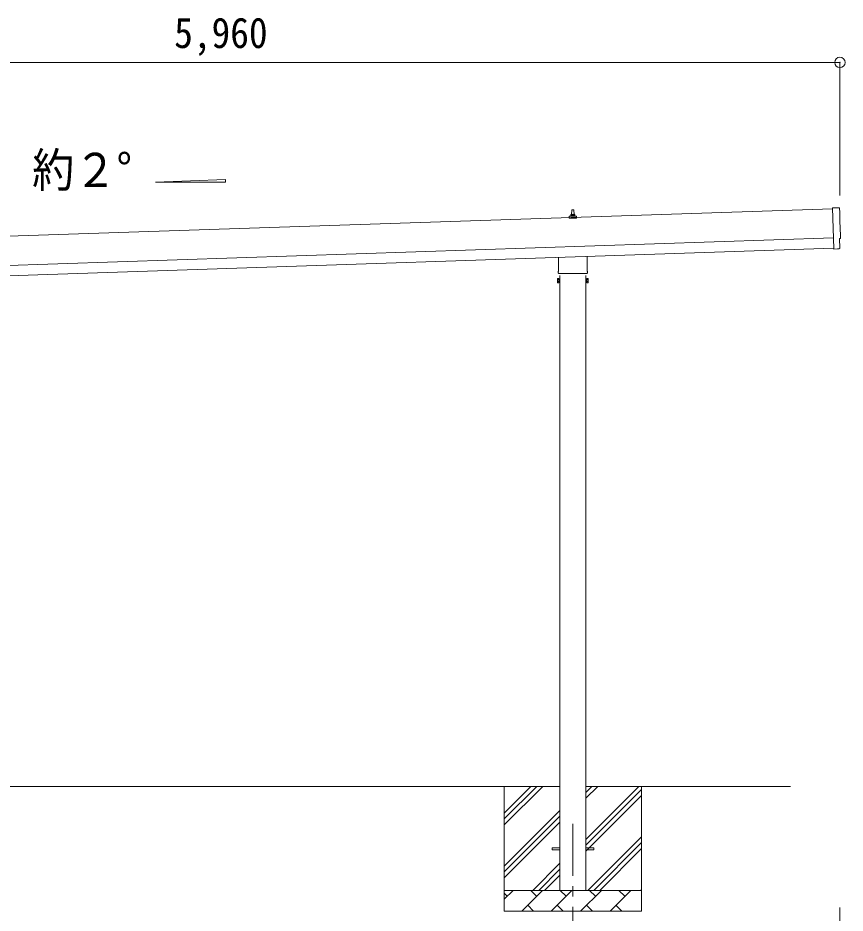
# Model space of a CAD drawing. Units: millimetres at full size, sheet at 1:50; details may follow other scales. Extents: x -14053 to 14053, y -9700 to 9700.
# Drawn here: x 1982 to 5957, y -6026 to -1722 of the extents above; entities that cross this region are included whole.
import ezdxf
from ezdxf.enums import TextEntityAlignment as Align

# ---------------------------------------------------------------- set-up
doc = ezdxf.new("R2010")
doc.units = ezdxf.units.MM
doc.header["$LTSCALE"] = 50
doc.header["$PDMODE"] = 32
doc.header["$PDSIZE"] = 50
doc.linetypes.add('CHAIN1', pattern=[8, 5, -1, 1, -1])
for name, color, linetype, lineweight in [('0-0_0', 7, 'Continuous', 9), ('0-1_Defpoints', 4, 'Continuous', 9), ('0-4_OTH_LINE', 7, 'CHAIN1', 9), ('0-6_PARTS1', 6, 'Continuous', 9), ('0-7_PARTS2', 4, 'Continuous', 9), ('0-F', 6, 'Continuous', 9)]:
    doc.layers.add(name, color=color, linetype=linetype, lineweight=lineweight)
doc.styles.add('ＭＳ ゴシック', font='')
doc.styles.get('ＭＳ ゴシック').set_extended_font_data('MS Gothic')

msp = doc.modelspace()

# ---------------------------------------------------------------- linework, layer by layer
at = {"layer": '0-0_0'}
for p, q in [((4586.05, -5416.95), (1311.05, -5416.95)), ((4318.55, -5416.95), (4318.55, -6016.95)), ((4318.55, -5602), (4503.6, -5416.95)), ((4318.55, -5573.72), (4475.31, -5416.95)), ((4318.55, -5545.43), (4447.03, -5416.95)), ((4711.05, -5672.05), (4966.14, -5416.95)), ((4711.05, -5474.06), (4768.15, -5416.95)), ((4711.05, -5445.77), (4739.87, -5416.95)), ((5693.64, -5416.95), (4711.05, -5416.95)), ((4978.55, -5416.95), (4978.55, -6016.95)), ((4711.05, -5700.33), (4978.55, -5432.83)), ((4711.05, -5728.62), (4978.55, -5461.12)), ((4318.55, -5799.99), (4586.05, -5532.49)), ((4318.55, -5828.27), (4586.05, -5560.77)), ((4318.55, -5856.56), (4586.05, -5589.06)), ((4720.7, -5916.95), (4978.55, -5659.11)), ((4748.99, -5916.95), (4978.55, -5687.39)), ((4777.27, -5916.95), (4978.55, -5715.68)), ((4456.14, -5916.95), (4586.05, -5787.05)), ((4484.43, -5916.95), (4586.05, -5815.33)), ((4512.71, -5916.95), (4586.05, -5843.62)), ((4318.55, -5916.95), (4978.55, -5916.95)), ((4318.55, -5959.84), (4361.44, -5916.95)), ((4332.89, -5945.5), (4318.55, -5931.16)), ((4402.86, -6016.95), (4502.86, -5916.95)), ((4474.31, -5945.5), (4445.75, -5916.95)), ((4544.28, -6016.95), (4644.28, -5916.95)), ((4615.73, -5945.5), (4587.18, -5916.95)), ((4685.7, -6016.95), (4785.7, -5916.95)), ((4757.15, -5945.5), (4728.6, -5916.95)), ((4827.12, -6016.95), (4927.12, -5916.95)), ((4898.57, -5945.5), (4870.02, -5916.95)), ((4975.26, -5916.95), (4978.55, -5913.67)), ((4978.55, -6016.95), (4318.55, -6016.95)), ((4431.41, -5988.4), (4459.97, -6016.95)), ((4572.84, -5988.4), (4601.39, -6016.95)), ((4714.26, -5988.4), (4742.81, -6016.95)), ((4855.68, -5988.4), (4884.23, -6016.95))]:
    msp.add_line(p, q, dxfattribs=at)
at = {"layer": '0-1_Defpoints'}
for p, q in [((5895.91, -2640.34), (2.9, -2836.77)), ((4642.21, -2669.36), (4642.94, -2645.84)), ((4643.94, -2644.86), (4652.49, -2644.86)), ((4653.49, -2645.84), (4654.21, -2669.36)), ((5895.74, -2635.25), (5902.33, -2833)), ((5927.35, -2635.85), (5895.74, -2635.25)), ((4629.96, -2684.86), (4629.96, -2677.15)), ((4666.46, -2684.86), (4629.96, -2684.86)), ((4630.35, -2676.36), (4666.08, -2676.36)), ((4630.73, -2676.18), (4637.45, -2674.55)), ((4637.83, -2674.36), (4658.6, -2674.36)), ((4638.21, -2673.57), (4638.21, -2669.36)), ((4639.21, -2669.36), (4657.21, -2669.36)), ((4658.21, -2673.57), (4658.21, -2669.36)), ((4665.7, -2676.18), (4658.98, -2674.55)), ((4666.46, -2684.86), (4666.46, -2677.15)), ((7.56, -2976.69), (5900.58, -2780.26)), ((5930.06, -2782.66), (5930.66, -2782.64)), ((5931.63, -2829.67), (5930.06, -2782.66)), ((9.23, -3026.66), (5902.24, -2830.23)), ((5902.33, -2833), (5902.37, -2834)), ((5920.55, -2832.49), (5902.37, -2834)), ((5921.24, -2833.09), (5920.55, -2832.49)), ((5921.99, -2833.34), (5928.89, -2832.75)), ((4579.91, -2938.85), (4579.91, -2874.3)), ((4716.51, -2869.75), (4716.51, -2938.85)), ((4578.21, -2947.62), (4578.21, -2942.12)), ((4716.15, -2951.12), (4580.28, -2951.12)), ((4586.05, -2961.12), (4586.05, -5916.95)), ((4711.05, -5916.95), (4711.05, -2961.12)), ((4718.21, -2942.12), (4718.21, -2947.62)), ((4574.21, -2977.12), (4574.97, -2975.81)), ((4574.21, -2977.12), (4574.21, -2994.12)), ((4574.21, -2994.12), (4574.97, -2995.44)), ((4581.21, -2980.71), (4574.97, -2980.71)), ((4581.21, -2990.53), (4574.97, -2990.53)), ((4581.21, -2995.44), (4574.97, -2995.44)), ((4583.71, -2994.82), (4581.21, -2994.82)), ((4712.71, -2994.82), (4715.21, -2994.82)), ((4715.21, -2980.71), (4721.45, -2980.71)), ((4715.21, -2990.53), (4721.45, -2990.53)), ((4715.21, -2995.44), (4721.45, -2995.44)), ((4722.21, -2977.12), (4721.45, -2975.81)), ((4722.21, -2994.12), (4721.45, -2995.44)), ((4722.21, -2977.12), (4722.21, -2994.12)), ((4548.55, -5712.45), (4586.05, -5712.45)), ((4548.55, -5721.45), (4548.55, -5712.45)), ((4548.55, -5712.45), (4586.05, -5712.45)), ((4548.55, -5721.45), (4548.55, -5712.45)), ((4548.55, -5721.45), (4586.05, -5721.45)), ((4548.55, -5721.45), (4586.05, -5721.45)), ((4711.05, -5712.45), (4748.55, -5712.45)), ((4711.05, -5712.45), (4748.55, -5712.45)), ((4711.05, -5721.45), (4748.55, -5721.45)), ((4711.05, -5721.45), (4748.55, -5721.45)), ((4748.55, -5721.45), (4748.55, -5712.45)), ((4748.55, -5721.45), (4748.55, -5712.45))]:
    msp.add_line(p, q, dxfattribs=at)
for points in [[(4581.21, -2995.44), (4581.21, -2975.81), (4574.97, -2975.81)], [(4581.21, -2994.82), (4581.21, -2976.42), (4583.71, -2976.42)], [(4715.21, -2994.82), (4715.21, -2976.42), (4712.71, -2976.42)], [(4715.21, -2995.44), (4715.21, -2975.81), (4721.45, -2975.81)]]:
    msp.add_lwpolyline(points, dxfattribs=at)
for points in [[(4583.71, -2996.12), (4583.71, -2975.12), (4585.71, -2975.12), (4585.71, -2996.12)], [(4712.71, -2996.12), (4712.71, -2975.12), (4710.71, -2975.12), (4710.71, -2996.12)]]:
    msp.add_lwpolyline(points, close=True, dxfattribs=at)
for centre, radius, start, end in [((4642.3, -2669.99), 4.13, 90, 171.17633), ((4643.94, -2645.86), 1, 90, 178.60509), ((4651.55, -2669.36), 4.83, 133.60282, 180), ((4644.88, -2669.36), 4.83, 0, 46.39718), ((4652.49, -2645.86), 1, 1.39491, 90), ((4654.13, -2669.99), 4.13, 8.82367, 90), ((4630.96, -2677.15), 1, 103.62699, 180), ((4637.21, -2673.57), 1, 283.62699, 0), ((4639.21, -2670.36), 1, 90, 180), ((4657.21, -2670.36), 1, 0, 90), ((4659.21, -2673.57), 1, 180, 256.37301), ((4665.46, -2677.15), 1, 0, 76.37301), ((4582.21, -2942.12), 4, 125.09963, 180), ((4582.21, -2947.62), 4, 180, 194.47751), ((4582.21, -2947.62), 4, 194.47751, 241.04498), ((4714.21, -2947.62), 4, 298.95502, 345.52249), ((4714.21, -2942.12), 4, 0, 54.90037), ((4714.21, -2947.62), 4, 345.52249, 0), ((4590.45, -2985.62), 16.24, 162.41205, 197.58795), ((4578.56, -2978.26), 4.34, 145.61575, 214.38425), ((4578.56, -2992.98), 4.34, 145.61575, 214.38425), ((4705.97, -2985.62), 16.24, 342.41205, 17.58795), ((4717.87, -2978.26), 4.34, 325.61575, 34.38425), ((4717.87, -2992.98), 4.34, 325.61575, 34.38425)]:
    msp.add_arc(centre, radius, start, end, dxfattribs=at)
for centre, major_axis, ratio, start_param, end_param in [((5927.29, -2638.85), (3, 0.1), 0.99863, 6.2683889, 7.8016218), ((10692.85, -2550.46), (-4760.73, -158.69), 0.99863, 6.2683889, 6.2976778), ((5930.52, -2778.25), (4.4, 0.15), 0.99863, 4.712389, 6.2976778), ((5921.9, -2832.35), (0.75, -0.666), 0.9974, 4.712389, 5.5252311), ((5928.63, -2829.76), (2.25, -2), 0.9974, 5.5252311, 7.0411395)]:
    msp.add_ellipse(centre, major_axis=major_axis, ratio=ratio, start_param=start_param, end_param=end_param, dxfattribs=at)
at = {"layer": '0-4_OTH_LINE'}
msp.add_line((4648.55, -5596.95), (4648.55, -6096.95), dxfattribs=at)
at = {"layer": '0-6_PARTS1'}
for p, q in [((5931.56, -1936.22), (5931.56, -2576.02)), ((5931.56, -7074.78), (5931.56, -5999.41))]:
    msp.add_line(p, q, dxfattribs=at)
msp.add_point((5931.56, -1936.22), dxfattribs=at)
at = {"layer": '0-7_PARTS2'}
for p, q in [((2643.23, -2511.76), (2979.23, -2499.35)), ((2979.23, -2511.76), (2643.23, -2511.76)), ((2979.23, -2499.35), (2979.23, -2511.76))]:
    msp.add_line(p, q, dxfattribs=at)
at = {"layer": '0-F'}
msp.add_line((-28.4, -1936.22), (5931.56, -1936.22), dxfattribs=at)

# ---------------------------------------------------------------- texts
at = {"layer": '0-6_PARTS1', "color": 7, "style": 'ＭＳ ゴシック', "width": 0.9}
msp.add_text('5,960', height=146.6, dxfattribs=at).set_placement((2732.83, -1911.22), align=Align.BOTTOM_LEFT)
at = {"layer": '0-7_PARTS2', "color": 7, "style": 'ＭＳ ゴシック', "width": 0.9}
msp.add_text('約２°', height=165, dxfattribs=at).set_placement((2050.45, -2585.63), align=Align.BOTTOM_LEFT)

doc.saveas('drawing.dxf')
